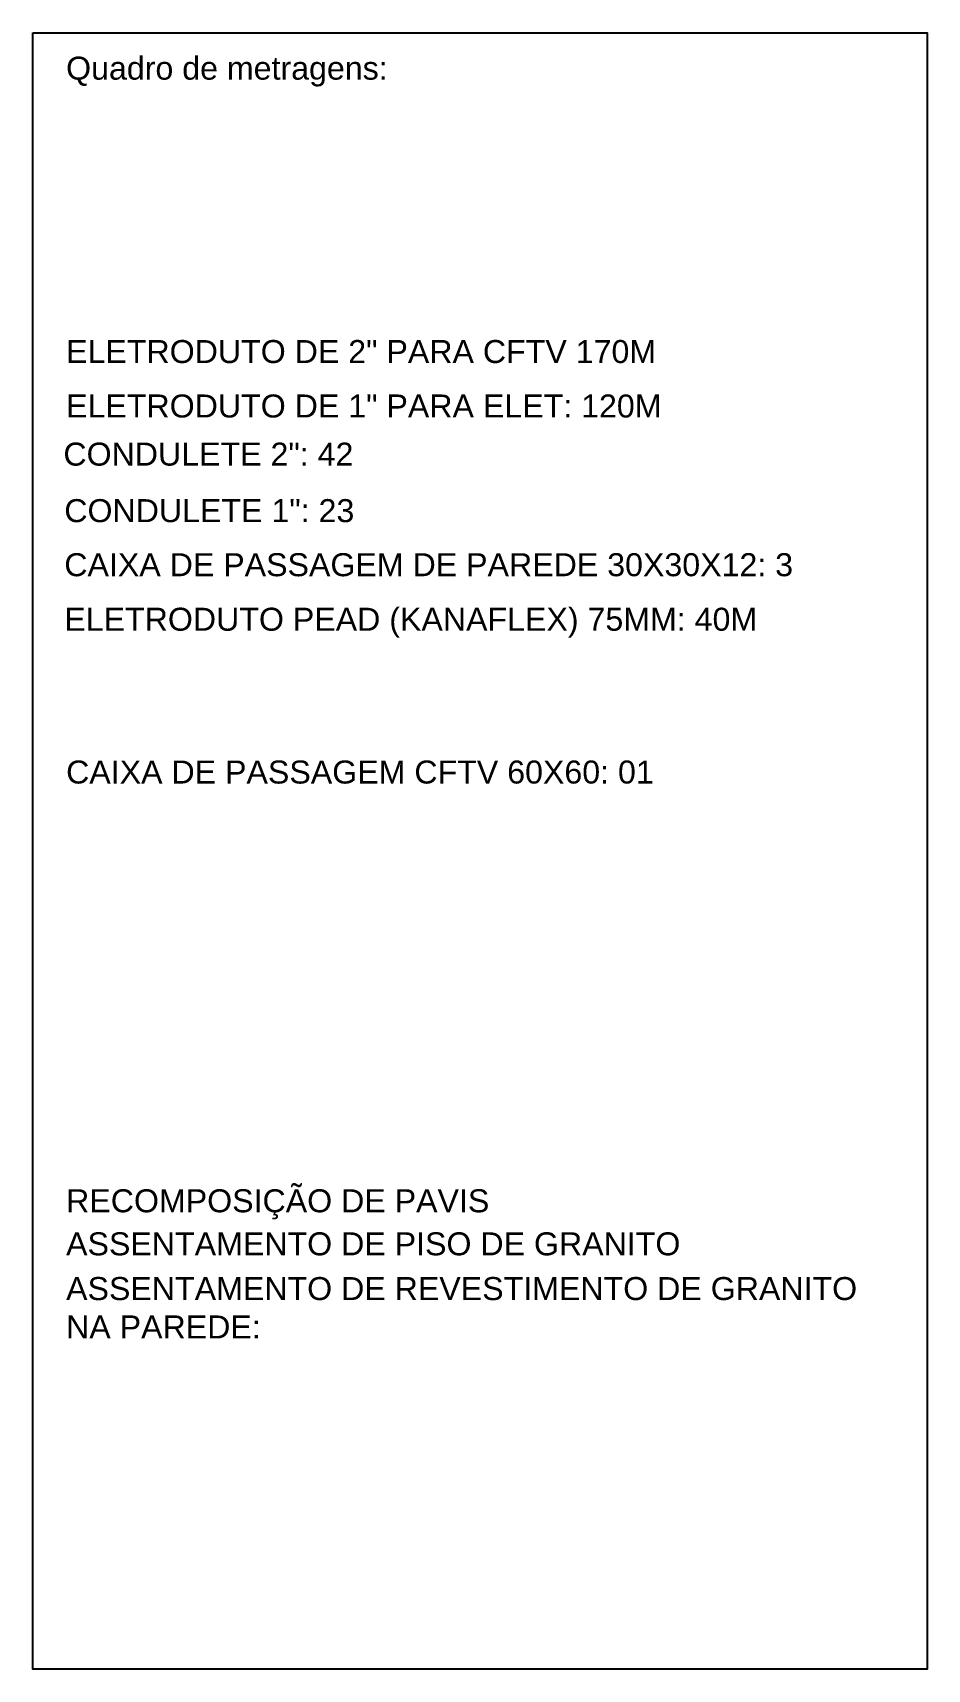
# Model space of a CAD drawing. Header units: millimetres. Extents: x -8 to 5830, y -596 to 3598.
# Drawn here: x 1003.9 to 1101.1, y 2210.4 to 2388.3 of the extents above; entities that cross this region are included whole.
import ezdxf

# ---------------------------------------------------------------- set-up
doc = ezdxf.new("R2010")
doc.units = ezdxf.units.MM
doc.layers.get('0').update_dxf_attribs({"color": 9})
doc.layers.add('INSTALAÇÕES', color=7, linetype='Continuous')
doc.styles.get("Standard").update_dxf_attribs({"font": 'arial.ttf'})

msp = doc.modelspace()

# ---------------------------------------------------------------- linework, layer by layer
at = {"color": 4}
msp.add_lwpolyline([(1003.928, 2388.281), (1101.127, 2388.281), (1101.127, 2210.42), (1003.928, 2210.42)], close=True, dxfattribs=at)

# ---------------------------------------------------------------- texts
at = {"layer": 'INSTALAÇÕES', "color": 7, "char_height": 2.5, "attachment_point": 1}
for s, insert in [('Quadro de metragens:', (1007.554, 2385.68)), ('ELETRODUTO DE 2" PARA CFTV 170M', (1007.554, 2354.882)), ('ELETRODUTO DE 1" PARA ELET: 120M', (1007.554, 2348.964)), ('CONDULETE 2": 42', (1007.259, 2343.734)), ('CONDULETE 1": 23', (1007.357, 2337.591)), ('CAIXA DE PASSAGEM DE PAREDE 30X30X12: 3', (1007.357, 2331.715)), ('ELETRODUTO PEAD (KANAFLEX) 75MM: 40M', (1007.357, 2325.789)), ('CAIXA DE PASSAGEM CFTV 60X60: 01', (1007.554, 2309.182)), ('RECOMPOSIÇÃO DE PAVIS', (1007.554, 2262.586)), ('ASSENTAMENTO DE PISO DE GRANITO', (1007.554, 2257.908)), ('ASSENTAMENTO DE REVESTIMENTO DE GRANITO^JNA PAREDE: ', (1007.554, 2253.046))]:
    msp.add_mtext_dynamic_manual_height_columns(s, width=91.6612, gutter_width=12.5, heights=[16.364], dxfattribs=dict(at, insert=insert))

doc.saveas('drawing.dxf')
